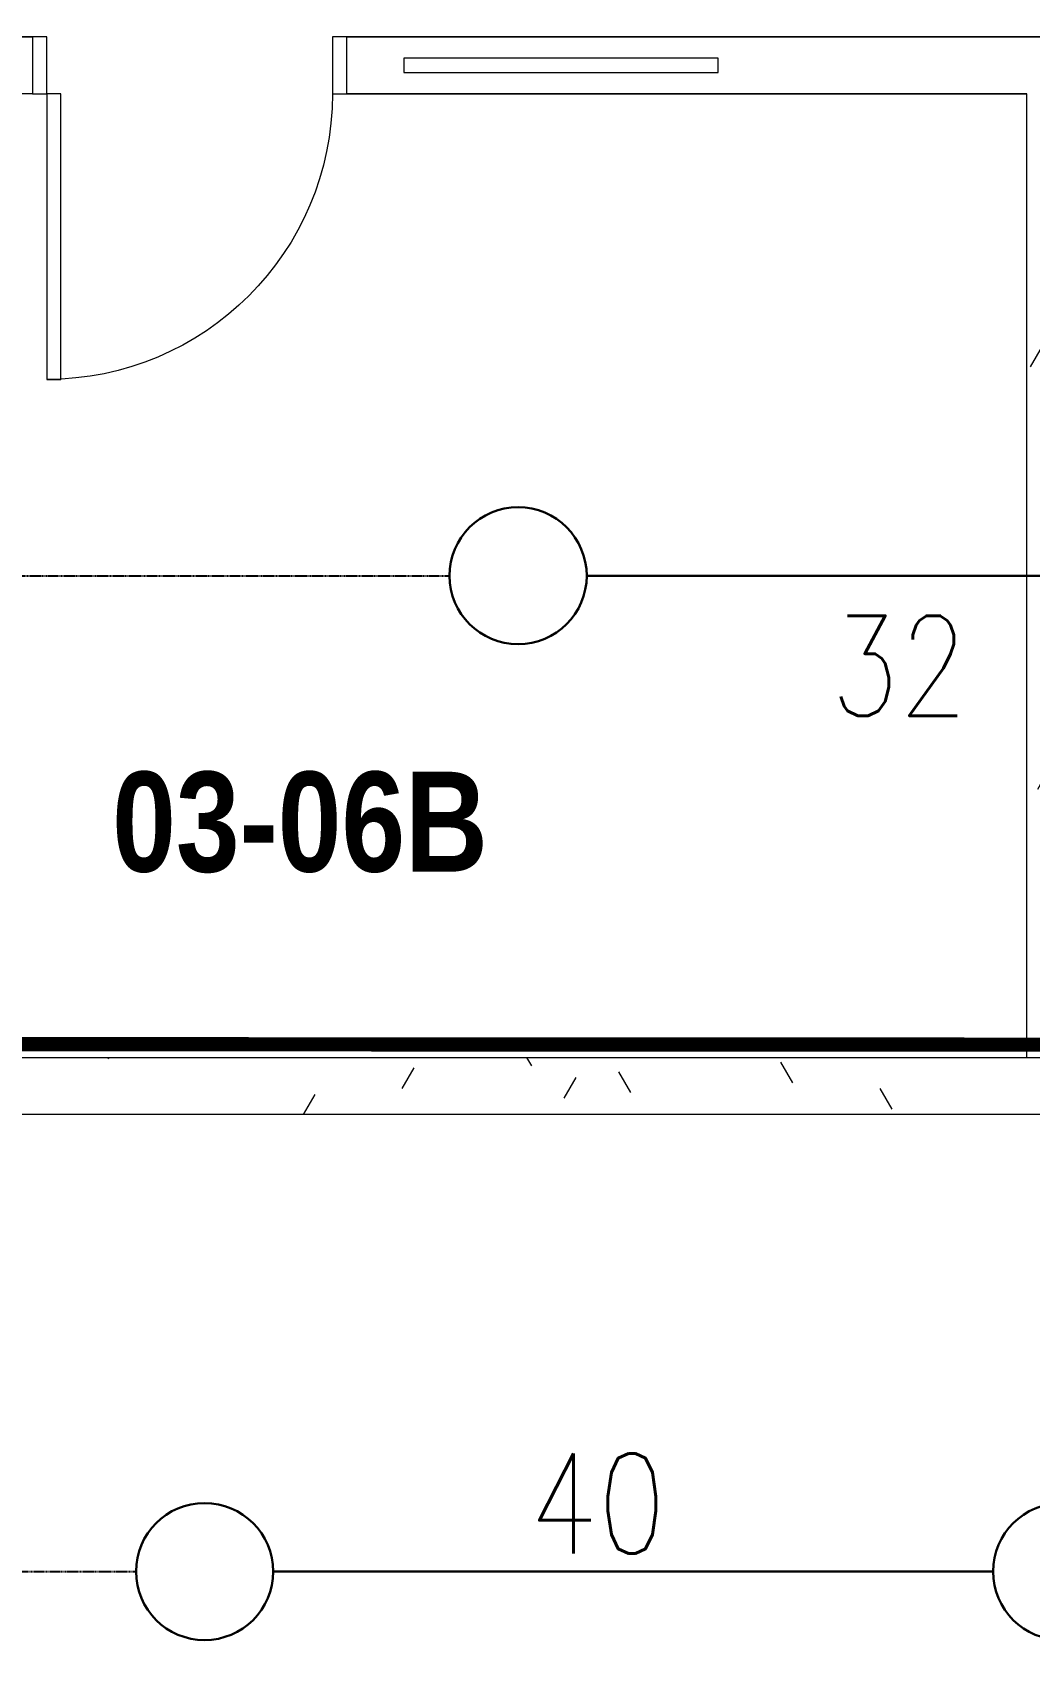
# Model space of a CAD drawing. Header units: millimetres. Extents: x -47219 to 440296, y -79832 to 7189.
# Drawn here: x 10282 to 13772, y -41309 to -35634 of the extents above; entities that cross this region are included whole.
import ezdxf

# ---------------------------------------------------------------- set-up
doc = ezdxf.new("R2010")
doc.units = ezdxf.units.MM
doc.linetypes.add('BLK_2 - 3RD STOREY  LOWER ROOF PLAN-archi clean_25 SEPT 2024$0$IDA - Grid Line', pattern=[3500, 2000, -500, 500, -500])
doc.linetypes.add('HIDDEN2', pattern=[4.7625, 3.175, -1.5875])
for name, color, linetype, lineweight in [('BLK_2 - 3RD STOREY  LOWER ROOF PLAN-archi clean_25 SEPT 2024$0$1599_DB_A_BLK2_HQ_R21-2ND STOREY 20230517--$0$S-_COLN----_E', 8, 'Continuous', 9), ('BLK_2 - 3RD STOREY  LOWER ROOF PLAN-archi clean_25 SEPT 2024$0$1599_DB_A_BLK2_HQ_R21-3RD STOREY 230517$0$A-_DOOR----_E', 8, 'Continuous', 9), ('BLK_2 - 3RD STOREY  LOWER ROOF PLAN-archi clean_25 SEPT 2024$0$1599_DB_A_BLK2_HQ_R21-3RD STOREY 230517$0$A-_WALL----_H-2', 8, 'Continuous', 9), ('BLK_2 - 3RD STOREY  LOWER ROOF PLAN-archi clean_25 SEPT 2024$0$1599_DB_A_BLK2_HQ_R21-3RD STOREY 230517$0$S-_COLN----_E', 8, 'Continuous', 9), ('BLK_2 - 3RD STOREY  LOWER ROOF PLAN-archi clean_25 SEPT 2024$0$A-_WALL----_E', 8, 'Continuous', 9), ('BLK_2 - 3RD STOREY  LOWER ROOF PLAN-archi clean_25 SEPT 2024$0$S-_ANOTGRID_E-1', 8, 'BLK_2 - 3RD STOREY  LOWER ROOF PLAN-archi clean_25 SEPT 2024$0$IDA - Grid Line', 9), ('M-_SPRKPIEX_E-', 1, 'Continuous', 30)]:
    doc.layers.add(name, color=color, linetype=linetype, lineweight=lineweight)
for name, color, linetype in [('M-_FIRESPRK_T-', 7, 'Continuous'), ('M-_SPRKBEAM_E-', 12, 'HIDDEN2'), ('ROOMNAME', 7, 'Continuous')]:
    doc.layers.add(name, color=color, linetype=linetype)
doc.styles.add('BLK_2 - 3RD STOREY  LOWER ROOF PLAN_12 JUNE 2024$0$Arial Narrow_B_1', font='ARIALNB.TTF', dxfattribs={"height": 500})
doc.styles.add('Simplex', font='SIMPLEX.shx', dxfattribs={"width": 0.8, "height": 2.5})

# ---------------------------------------------------------------- blocks, each defined once
blk = doc.blocks.new('fire0101')
at = {"color": 0, "linetype": 'Continuous'}
blk.add_circle((0, 0), 100, dxfattribs=at)
blk = doc.blocks.new('BLK_2 - 3RD STOREY  LOWER ROOF PLAN-archi clean_25 SEPT 2024$0$1599_DB_A_BLK2_HQ_R21-3RD STOREY 230517$0$IDA - F - Single - Swing - 1100L X 2200H - B2-TD01-3251066-LINKVIEW_BLK2_3RD STOREY')
at = {"layer": 'BLK_2 - 3RD STOREY  LOWER ROOF PLAN-archi clean_25 SEPT 2024$0$1599_DB_A_BLK2_HQ_R21-3RD STOREY 230517$0$A-_DOOR----_E'}
for p, q in [((-550, 137.5), (-500, 137.5)), ((-500, 137.5), (-500, -62.5)), ((500, 137.5), (550, 137.5)), ((500, -62.5), (500, 137.5)), ((-500, -62.5), (-550, -62.5)), ((450, -62.5), (500, -62.5)), ((450, -1062.5), (450, -62.5)), ((500, -62.5), (500, -1062.5)), ((550, -62.5), (500, -62.5)), ((500, -1062.5), (450, -1062.5))]:
    blk.add_line(p, q, dxfattribs=at)
blk.add_arc((500, -62.5), 1000, 180, 270, dxfattribs=at)
blk = doc.blocks.new('BLK_2 - 3RD STOREY  LOWER ROOF PLAN-archi clean_25 SEPT 2024$0$sdfsdf')
at = {"layer": 'BLK_2 - 3RD STOREY  LOWER ROOF PLAN-archi clean_25 SEPT 2024$0$1599_DB_A_BLK2_HQ_R21-3RD STOREY 230517$0$S-_COLN----_E', "extrusion": (0, 0, -1)}
h = blk.add_hatch(dxfattribs=at)
h.set_pattern_fill('FP_2', color=256, angle=180, style=0, pattern_type=2)
h.set_pattern_definition([(180, (134007.08, -121297.53), (-1016, -254), [83.82, -678.18, 83.82, -678.18, -4064]), (180, (134007.08, -121297.53), (-1016, -254), [-1524, 83.82, -1440.18, 83.82, -678.18, -1778]), (180, (134007.08, -121297.53), (-1016, -254), [-3810, 83.82, -424.18, 83.82, -1186.18]), (300, (133626.08, -121424.53), (727.9705, -752.8818), [83.82, -678.18, 83.82, -678.18, -4064]), (300, (133626.08, -121424.53), (727.9705, -752.8818), [-1524, 83.82, -1440.18, 83.82, -678.18, -1778]), (300, (133626.08, -121424.53), (727.9705, -752.8818), [-3810, 83.82, -424.18, 83.82, -1186.18]), (60, (133499.08, -121932.53), (288.0295, 1006.8818), [83.82, -678.18, 83.82, -678.18, -4064]), (60, (133499.08, -121932.53), (288.0295, 1006.8818), [-1524, 83.82, -1440.18, 83.82, -678.18, -1778]), (60, (133499.08, -121932.53), (288.0295, 1006.8818), [-3810, 83.82, -424.18, 83.82, -1186.18])])
h.paths.add_polyline_path([(117356.4, -78577.6), (117356.4, -81972.9), (117556.4, -81972.9), (117556.4, -78577.6)])
at = {"layer": 'BLK_2 - 3RD STOREY  LOWER ROOF PLAN-archi clean_25 SEPT 2024$0$1599_DB_A_BLK2_HQ_R21-3RD STOREY 230517$0$S-_COLN----_E'}
h = blk.add_hatch(dxfattribs=at)
h.set_pattern_fill('FP_2', color=256, style=0, pattern_type=2)
h.set_pattern_definition([(0, (-131307.08, -42727.71), (1016, 254), [83.82, -678.18, 83.82, -678.18, -4064]), (0, (-131307.08, -42727.71), (1016, 254), [-1524, 83.82, -1440.18, 83.82, -678.18, -1778]), (0, (-131307.08, -42727.71), (1016, 254), [-3810, 83.82, -424.18, 83.82, -1186.18]), (120, (-130926.08, -42600.71), (-727.9705, 752.8818), [83.82, -678.18, 83.82, -678.18, -4064]), (120, (-130926.08, -42600.71), (-727.9705, 752.8818), [-1524, 83.82, -1440.18, 83.82, -678.18, -1778]), (120, (-130926.08, -42600.71), (-727.9705, 752.8818), [-3810, 83.82, -424.18, 83.82, -1186.18]), (240, (-130799.08, -42092.71), (-288.0295, -1006.8818), [83.82, -678.18, 83.82, -678.18, -4064]), (240, (-130799.08, -42092.71), (-288.0295, -1006.8818), [-1524, 83.82, -1440.18, 83.82, -678.18, -1778]), (240, (-130799.08, -42092.71), (-288.0295, -1006.8818), [-3810, 83.82, -424.18, 83.82, -1186.18])])
h.paths.add_polyline_path([(-124236.4, -82152.4), (-110636.4, -82152.4), (-110636.4, -81952.4), (-124236.4, -81952.4)])
at = {"layer": 'BLK_2 - 3RD STOREY  LOWER ROOF PLAN-archi clean_25 SEPT 2024$0$1599_DB_A_BLK2_HQ_R21-2ND STOREY 20230517--$0$S-_COLN----_E'}
blk.add_lwpolyline([(-119736.4, -78452.6), (-119736.4, -78502.6), (-118636.4, -78502.6), (-118636.4, -78452.6)], close=True, dxfattribs=at)
at = {"layer": 'BLK_2 - 3RD STOREY  LOWER ROOF PLAN-archi clean_25 SEPT 2024$0$1599_DB_A_BLK2_HQ_R21-3RD STOREY 230517$0$S-_COLN----_E'}
for p, q in [((-121036.4, -78377.6), (-121036.4, -78577.6)), ((-119936.4, -78577.6), (-119936.4, -78377.6)), ((-121036.4, -78577.6), (-121116.4, -78577.6)), ((-117556.4, -81952.4), (-117556.4, -78577.6)), ((-124236.4, -81952.4), (-110636.4, -81952.4)), ((-114026, -82152.4), (-124236.4, -82152.4))]:
    blk.add_line(p, q, dxfattribs=at)
for points in [[(-121316.4, -78377.6), (-121036.4, -78377.6), (-121316.4, -78377.6), (-121036.4, -78377.6), (-121316.4, -78377.6), (-121036.4, -78377.6)], [(-119936.4, -78377.6), (-117276.4, -78377.6), (-119936.4, -78377.6), (-117276.4, -78377.6), (-119936.4, -78377.6), (-117276.4, -78377.6)], [(-117556.4, -78577.6), (-119936.4, -78577.6), (-117556.4, -78577.6), (-119936.4, -78577.6), (-117556.4, -78577.6), (-119936.4, -78577.6)]]:
    blk.add_lwpolyline(points, dxfattribs=at)
at = {"layer": 'BLK_2 - 3RD STOREY  LOWER ROOF PLAN-archi clean_25 SEPT 2024$0$1599_DB_A_BLK2_HQ_R21-3RD STOREY 230517$0$S-_COLN----_E', "xscale": -1}
blk.add_blockref('BLK_2 - 3RD STOREY  LOWER ROOF PLAN-archi clean_25 SEPT 2024$0$1599_DB_A_BLK2_HQ_R21-3RD STOREY 230517$0$IDA - F - Single - Swing - 1100L X 2200H - B2-TD01-3251066-LINKVIEW_BLK2_3RD STOREY', (-120486.4, -78515.1), dxfattribs=at)
blk = doc.blocks.new('BLK_2 - 3RD STOREY  LOWER ROOF PLAN-archi clean_25 SEPT 2024')
at = {"layer": 'BLK_2 - 3RD STOREY  LOWER ROOF PLAN-archi clean_25 SEPT 2024$0$1599_DB_A_BLK2_HQ_R21-3RD STOREY 230517$0$A-_WALL----_H-2', "extrusion": (0, 0, -1)}
h = blk.add_hatch(dxfattribs=at)
h.set_pattern_fill('FP_2', color=256, angle=180, style=0, pattern_type=2)
h.set_pattern_definition([(180, (137469.58, -121297.53), (-1016, -254), [83.82, -678.18, 83.82, -678.18, -4064]), (180, (137469.58, -121297.53), (-1016, -254), [-1524, 83.82, -1440.18, 83.82, -678.18, -1778]), (180, (137469.58, -121297.53), (-1016, -254), [-3810, 83.82, -424.18, 83.82, -1186.18]), (300, (137088.58, -121424.53), (727.9705, -752.8818), [83.82, -678.18, 83.82, -678.18, -4064]), (300, (137088.58, -121424.53), (727.9705, -752.8818), [-1524, 83.82, -1440.18, 83.82, -678.18, -1778]), (300, (137088.58, -121424.53), (727.9705, -752.8818), [-3810, 83.82, -424.18, 83.82, -1186.18]), (60, (136961.58, -121932.53), (288.0295, 1006.8818), [83.82, -678.18, 83.82, -678.18, -4064]), (60, (136961.58, -121932.53), (288.0295, 1006.8818), [-1524, 83.82, -1440.18, 83.82, -678.18, -1778]), (60, (136961.58, -121932.53), (288.0295, 1006.8818), [-3810, 83.82, -424.18, 83.82, -1186.18])])
h.paths.add_polyline_path([(120123.9, -78289.9), (120123.9, -78414.9), (120223.9, -78414.9), (120223.9, -78289.9)], flags=0)
at = {"layer": 'BLK_2 - 3RD STOREY  LOWER ROOF PLAN-archi clean_25 SEPT 2024$0$A-_WALL----_E', "const_width": 50}
blk.add_lwpolyline([(-117536.4, -89198.5), (-117536.4, -88902.4), (-117036.4, -88902.4), (-117036.4, -89277.4), (-110636.4, -89277.4), (-110636.4, -88602.4), (-109961.4, -88602.4), (-109961.4, -82352.4), (-110636.4, -82352.4), (-110636.4, -81919.7), (-117370.4, -81907.4), (-124236.4, -81904.2), (-124236.4, -82352.4), (-125006.6, -82352.4), (-124960.6, -88602.4), (-124236.4, -88602.4), (-124236.4, -89195.3), (-117536.4, -89198.5)], dxfattribs=at)
at = {"layer": 'BLK_2 - 3RD STOREY  LOWER ROOF PLAN-archi clean_25 SEPT 2024$0$S-_ANOTGRID_E-1'}
blk.add_line((-141458.5, -81952.4), (-96554.5, -81952.4), dxfattribs=at)
at = {"layer": 'BLK_2 - 3RD STOREY  LOWER ROOF PLAN-archi clean_25 SEPT 2024$0$A-_WALL----_E'}
blk.add_blockref('BLK_2 - 3RD STOREY  LOWER ROOF PLAN-archi clean_25 SEPT 2024$0$sdfsdf', (0, 0), dxfattribs=at)

msp = doc.modelspace()

# ---------------------------------------------------------------- linework, layer by layer
at = {"layer": 'M-_SPRKBEAM_E-'}
for p, q in [((8582.1, -37537.2), (11742.1, -37537.2)), ((8124.7, -41024.9), (10644.7, -41024.9))]:
    msp.add_line(p, q, dxfattribs=at)
at = {"layer": 'M-_SPRKPIEX_E-'}
for p, q in [((12222.1, -37537.2), (15502.1, -37537.2)), ((11124.7, -41024.9), (13644.7, -41024.9))]:
    msp.add_line(p, q, dxfattribs=at)

# ---------------------------------------------------------------- block references
msp.add_blockref('BLK_2 - 3RD STOREY  LOWER ROOF PLAN-archi clean_25 SEPT 2024', (131318.5, 42727.7), dxfattribs=at)
at = {"layer": 'M-_SPRKPIEX_E-', "xscale": 2.4, "yscale": 2.4, "zscale": 2.4, "rotation": 258.865011862231}
for p in [(11982.1, -37537.2), (10884.7, -41024.9), (13884.7, -41024.9)]:
    msp.add_blockref('fire0101', p, dxfattribs=at)

# ---------------------------------------------------------------- texts
at = {"layer": 'M-_FIRESPRK_T-', "style": 'Simplex', "width": 0.8}
for s, p in [('32', (13075.3, -38027.4)), ('40', (12020.4, -40961.7))]:
    msp.add_text(s, height=350, dxfattribs=at).set_placement(p)
at = {"layer": 'ROOMNAME', "insert": (10561.4, -38223.7), "char_height": 350, "width": 6874.47, "attachment_point": 1, "style": 'BLK_2 - 3RD STOREY  LOWER ROOF PLAN_12 JUNE 2024$0$Arial Narrow_B_1'}
msp.add_mtext('03-06B', dxfattribs=at)

doc.saveas('drawing.dxf')
